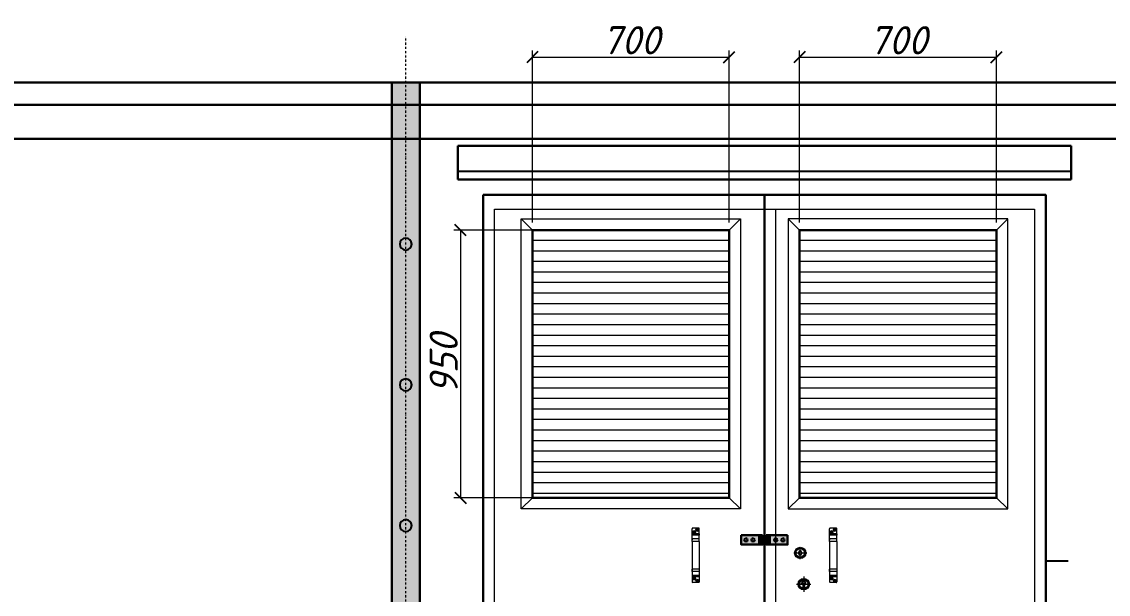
# Model space of a CAD drawing. Header units: millimetres. Extents: x 18305 to 53696, y 2146 to 15344.
# Drawn here: x 43244 to 47107, y 5763 to 7796 of the extents above; entities that cross this region are included whole.
import ezdxf

# ---------------------------------------------------------------- set-up
doc = ezdxf.new("R2010")
doc.units = ezdxf.units.MM
for name, pattern in [('5T5', [3.5, 2.5, -1]), ('DASHDOT2', [0.5, 0.25, -0.125, 0, -0.125]), ('Сплошная', [0])]:
    doc.linetypes.add(name, pattern=pattern)
doc.layers.add('НОЛЬ', color=7, linetype='Continuous')
doc.layers.add('Системный слой', color=7, linetype='Continuous')
doc.layers.add('СХЕМА', color=11, linetype='Continuous', lineweight=30)
doc.styles.add('ГОСТ-80', font='isocpeur.ttf', dxfattribs={"height": 80})
doc.styles.add('ИСО курсив', font='isocpeui.ttf')
doc.dimstyles.new('ГОСТ-80', dxfattribs={"dimtxt": 80, "dimasz": 40, "dimexe": 24, "dimexo": 1, "dimgap": 10, "dimtad": 1, "dimdec": 0, "dimtxsty": 'ГОСТ-80', "dimblk": 'OBLIQUE', "dimcen": 2.5, "dimclrd": 251, "dimclre": 251, "dimclrt": 251, "dimadec": 0, "dimazin": 0, "dimtfac": 1, "dimtdec": 0, "dimtmove": 0, "dimatfit": 3, "dimfxl": 250, "dimlwd": 9, "dimlwe": 9, "dimarcsym": 2})
pattern_1 = [(0, (-270499212.6469574, -182997587.5501015), (7.105427357601002e-15, 37.5), [])]

# ---------------------------------------------------------------- blocks, each defined once
blk = doc.blocks.new('_OBLIQUE')
at = {"color": 0, "linetype": 'ByBlock'}
blk.add_line((-0.5, -0.5), (0.5, 0.5), dxfattribs=at)
blk = doc.blocks.new('*D1846')
at = {"color": 251, "linetype": 'Сплошная', "lineweight": 9, "transparency": 16777216}
for p, q in [((40535.18128672571, 7581.199313535242), (50987.29707629005, 7581.199313535243)), ((40535.18128672571, 7381.199313535242), (50987.29707629005, 7381.199313535243))]:
    blk.add_line(p, q, dxfattribs=at)
at = {"color": 251, "linetype": 'Continuous', "lineweight": 9, "transparency": 16777216}
for p, q in [((50963.29707629005, 7581.199313535243), (50963.29707629005, 7381.199313535243)), ((50963.29707629005, 7381.199313535243), (50963.29707629005, 7108.775071111001))]:
    blk.add_line(p, q, dxfattribs=at)
at = {"layer": 'Defpoints', "color": 0, "transparency": 16777216}
for p in [(40534.18128672571, 7581.199313535242), (40534.18128672571, 7381.199313535242), (50963.29707629005, 7381.199313535243)]:
    blk.add_point(p, dxfattribs=at)
at = {"color": 251, "lineweight": 9, "transparency": 16777216, "xscale": 40, "yscale": 40, "zscale": 40}
for p, rotation in [((50963.29707629005, 7581.199313535243), 90), ((50963.29707629005, 7381.199313535243), 270)]:
    blk.add_blockref('_OBLIQUE', p, dxfattribs=dict(at, rotation=rotation))
at = {"color": 7, "lineweight": 40, "transparency": 16777216, "insert": (50903.29707629004, 7224.987192323107), "char_height": 100, "attachment_point": 5, "rotation": 90, "style": 'ИСО курсив'}
blk.add_mtext('200', dxfattribs=at)
blk = doc.blocks.new('*U149')
at = {"lineweight": 30, "true_color": 0xffffff}
h = blk.add_hatch(color=7, dxfattribs=at)
h.dxf.hatch_style = 1
h.paths.add_polyline_path([(0, 2949.919961399394), (100, 2949.919961399394), (100, -79.88387889450861), (-7.105427357601002e-15, -79.88387889450861)])
h = blk.add_hatch(color=7, dxfattribs=at)
h.dxf.hatch_style = 1
h.paths.add_polyline_path([(75, -79.88387889450861), (75, -1800.196159706087), (25, -1800.196159706087), (24.99999999999999, -79.88387889450861)])
at = {"color": 7, "lineweight": 30}
for points in [[(0, 2949.919961399394), (100, 2949.919961399394), (100, -79.88387889450861), (-7.105427357601002e-15, -79.88387889450861)], [(75, -79.88387889450861), (75, -1800.196159706087), (25, -1800.196159706087), (24.99999999999999, -79.88387889450861)]]:
    blk.add_lwpolyline(points, close=True, dxfattribs=at)
at = {"color": 7, "lineweight": 30, "true_color": 0xffffff}
blk.add_lwpolyline([(0, 0.116121105491402), (100, 0.116121105491402)], dxfattribs=at)
at = {"color": 7}
for centre in [(50, 2375.511968493462), (50, 1875.511968493462), (50, 1375.511968493462), (50, 875.5119684934616), (50, 375.5119684934616)]:
    blk.add_circle(centre, 21.15978148579597, dxfattribs=at)
blk = doc.blocks.new('петли для замка')
at = {"lineweight": 30, "true_color": 0xffffff}
h = blk.add_hatch(color=7, dxfattribs=at)
h.dxf.hatch_style = 1
h.paths.add_polyline_path([(240334.2372808506, -21290.39851185866), (240398.0201629575, -21290.39851185866), (240398.0201629575, -21324.05952922674), (240334.2372808506, -21324.05952922674)])
h = blk.add_hatch(color=7, dxfattribs=at)
h.dxf.hatch_style = 1
h.paths.add_polyline_path([(240410.2665360726, -21290.39851185866), (240398.0201629575, -21290.39851185866), (240398.0201629575, -21324.05952922674), (240410.2665360726, -21324.05952922674)])
h = blk.add_hatch(color=7, dxfattribs=at)
h.dxf.hatch_style = 1
h.paths.add_polyline_path([(240423.4119785794, -21290.39851185866), (240435.6583516945, -21290.39851185866), (240435.6583516945, -21324.05952922674), (240423.4119785794, -21324.05952922674)])
h = blk.add_hatch(color=7, dxfattribs=at)
h.dxf.hatch_style = 1
h.paths.add_polyline_path([(240499.4412338013, -21290.39851185866), (240435.6583516945, -21290.39851185866), (240435.6583516945, -21324.05952922674), (240499.4412338013, -21324.05952922674)])
at = {"color": 7, "lineweight": 30}
for points in [[(240334.2372808506, -21290.39851185866), (240398.0201629575, -21290.39851185866), (240398.0201629575, -21324.05952922674), (240334.2372808506, -21324.05952922674)], [(240410.2665360726, -21290.39851185866), (240398.0201629575, -21290.39851185866), (240398.0201629575, -21324.05952922674), (240410.2665360726, -21324.05952922674)], [(240423.4119785794, -21290.39851185866), (240435.6583516945, -21290.39851185866), (240435.6583516945, -21324.05952922674), (240423.4119785794, -21324.05952922674)], [(240499.4412338013, -21290.39851185866), (240435.6583516945, -21290.39851185866), (240435.6583516945, -21324.05952922674), (240499.4412338013, -21324.05952922674)]]:
    blk.add_lwpolyline(points, close=True, dxfattribs=at)
for centre in [(240351.1226202673, -21307.2290205427), (240376.6502128263, -21307.2290205427), (240457.0283018256, -21307.2290205427), (240482.5558943846, -21307.2290205427)]:
    blk.add_circle(centre, 5.785015042638406, dxfattribs=at)
blk = doc.blocks.new('*U150')
at = {"lineweight": 18}
h = blk.add_hatch(dxfattribs=at)
h.set_pattern_fill('ANSI31', scale=300, angle=315)
h.set_pattern_definition(pattern_1)
h.paths.add_polyline_path([(-825, 2475), (-125, 2475), (-125, 1524.666548788548), (-825, 1524.666548788548)])
h = blk.add_hatch(dxfattribs=at)
h.set_pattern_fill('ANSI31', scale=300, angle=315)
h.set_pattern_definition(pattern_1)
h.paths.add_polyline_path([(125, 1524.666548788548), (825, 1524.666548788548), (825, 2475), (125, 2475)])
h = blk.add_hatch(dxfattribs=at)
h.set_pattern_fill('ANSI31', scale=300, angle=315)
h.set_pattern_definition(pattern_1)
h.paths.add_polyline_path([(-825, 155), (-124.9999999999999, 155), (-124.9999999999999, 1105.333451211452), (-825, 1105.333451211452)])
h = blk.add_hatch(dxfattribs=at)
h.set_pattern_fill('ANSI31', scale=300, angle=315)
h.set_pattern_definition(pattern_1)
h.paths.add_polyline_path([(125, 1105.333451211452), (125, 155), (825, 155), (825, 1105.333451211452)])
at = {"lineweight": 30}
for p, q in [((-1090, 2655.000254303217), (-1090, 2775.000254303217)), ((-1090, 2775.000254303217), (1089.905037939548, 2775.000254303217)), ((1089.905037939548, 2655.000254303217), (1089.905037939548, 2775.000254303217)), ((-1090, 2655.000254303217), (1089.905037939548, 2655.000361144543))]:
    blk.add_line(p, q, dxfattribs=at)
blk.add_line((-1090, 2685.000254303217), (1089.905037939548, 2685.000254303217))
at = {"color": 0, "lineweight": 0}
for p, q in [((105.0787815451622, 1328.639821410179), (150.7901522517204, 1328.639821410179)), ((120.6385558247566, 1330.660023450851), (120.6385558247566, 1326.619619399309)), ((126.6991618871689, 1305.897432237864), (126.6991618871689, 1347.382210612297)), ((132.7597679495811, 1330.660023450851), (132.7597679495811, 1326.619619399309)), ((139.8304750323296, 1244.98837402463), (139.8304750323296, 1190.069046586752)), ((114.1620845198631, 1217.528710305691), (165.498865544796, 1217.528710305691)), ((129.7294649481773, 1221.569114357233), (148.6214914917946, 1221.569114357233)), ((136.8001719713211, 1215.180674642324), (136.8001719713211, 1203.387296169996)), ((142.8607780337334, 1215.180674642324), (142.8607780337334, 1203.387296169996))]:
    blk.add_line(p, q, dxfattribs=at)
at = {"color": 7, "lineweight": 30}
for points in [[(-1000, 2600), (1000, 2600), (1000, 0), (-1000, 0)], [(-825, 2475), (-125, 2475), (-125, 1524.666548788548), (-825, 1524.666548788548)], [(825, 2475), (125, 2475), (125, 1524.666548788548), (825, 1524.666548788548)], [(-825, 1105.333451211452), (-125, 1105.333451211452), (-125, 155), (-825, 155)], [(825, 1105.333451211452), (125, 1105.333451211452), (125, 155), (825, 155)]]:
    blk.add_lwpolyline(points, close=True, dxfattribs=at)
blk.add_lwpolyline([(0, 2600), (0, 0)], dxfattribs=at)
at = {"color": 7, "lineweight": 18}
for points in [[(-865, 2515), (-85, 2515), (-85, 1484.666548788548), (-865, 1484.666548788548)], [(865, 2515), (85, 2515), (85, 1484.666548788548), (865, 1484.666548788548)], [(-865, 1145.333451211452), (-85, 1145.333451211452), (-85, 115), (-865, 115)], [(865, 1145.333451211452), (85, 1145.333451211452), (85, 115), (865, 115)]]:
    blk.add_lwpolyline(points, close=True, dxfattribs=at)
for points in [[(-825, 2475), (-865, 2515)], [(-125, 2475), (-85, 2515)], [(125, 2475), (85, 2515)], [(825, 2475), (865, 2515)], [(-825, 1524.666548788548), (-865, 1484.666548788548)], [(-125, 1524.666548788548), (-85, 1484.666548788548)], [(125, 1524.666548788548), (85, 1484.666548788548)], [(825, 1524.666548788548), (865, 1484.666548788548)], [(-825, 1105.333451211452), (-865, 1145.333451211452)], [(-125, 1105.333451211452), (-85, 1145.333451211452)], [(125, 1105.333451211452), (85, 1145.333451211452)], [(825, 1105.333451211452), (865, 1145.333451211452)], [(-825, 155), (-865, 115)], [(-125, 155), (-85, 115)], [(125, 155), (85, 115)], [(825, 155), (865, 115)]]:
    blk.add_lwpolyline(points, dxfattribs=at)
at = {"color": 7, "true_color": 0xffffff}
blk.add_lwpolyline([(1000, 1300), (1079.534304560475, 1300)], dxfattribs=at)
at = {"color": 0, "lineweight": 0}
for centre, radius in [((127.4103154540062, 1328.639821410179), 20.2020202020202), ((127.4103154540062, 1328.639821410179), 18.58585858585858), ((112.2588003277779, 1328.639821410179), 2.525252525252526), ((127.4103154540062, 1328.639821410179), 15.15151515151515), ((142.5618306398392, 1328.639821410179), 2.525252525252526), ((139.8304750323296, 1217.528710305691), 20.2020202020202), ((139.8304750323296, 1217.528710305691), 18.58585858585858), ((124.6789599061012, 1217.528710305691), 2.525252525252526), ((139.8304750323296, 1217.528710305691), 15.15151515151515), ((154.9819901585579, 1217.528710305691), 2.525252525252526)]:
    blk.add_circle(centre, radius, dxfattribs=at)
for centre, radius, start, end in [((126.6991618871689, 1330.660023450851), 6.060606060606062, 0, 180), ((126.6991618871689, 1326.619619399309), 6.060606060606062, 180, 0), ((139.8304750323296, 1221.569114357233), 7.070707070708733, 295.3769318291784, 244.6230681708215), ((139.8304750323296, 1203.387296169996), 3.030303030303031, 180, 0)]:
    blk.add_arc(centre, radius, start, end, dxfattribs=at)
at = {"layer": 'Системный слой', "linetype": '5T5', "lineweight": 18}
blk.add_lwpolyline([(-960, 2550), (960, 2550), (960, 50), (-960, 50)], close=True, dxfattribs=at)
blk.add_lwpolyline([(40, 50), (40, 2550)], dxfattribs=at)
at = {"layer": 'СХЕМА', "color": 7, "linetype": 'ByBlock', "lineweight": 15}
for p, q in [((-257.0819164514542, 1396.949122220278), (-257.0819164514542, 1414.739720791578)), ((-257.0612741708755, 1414.739720791578), (-257.0819164514542, 1414.739720791578)), ((-257.0612741708755, 1396.949122220278), (-257.0819164514542, 1396.949122220278)), ((-257.0813716053963, 1395.5642144382), (-257.0819164514542, 1396.949122220278)), ((-257.079797744751, 1394.211389958858), (-257.0813716053963, 1395.5642144382)), ((-257.077194750309, 1392.921642392874), (-257.079797744751, 1394.211389958858)), ((-257.073562681675, 1391.72487577796), (-257.077194750309, 1392.921642392874)), ((-257.0690830945969, 1390.648814886808), (-257.073562681675, 1391.72487577796)), ((-257.0638771653175, 1389.71827891469), (-257.0690830945969, 1390.648814886808)), ((-257.0612741708755, 1396.949122220278), (-257.0612741708755, 1414.739720791578)), ((-231.6716010570526, 1396.949122220278), (-257.0612741708755, 1396.949122220278)), ((-257.0515281558037, 1388.375503152609), (-257.0443850755692, 1392.186027407646)), ((-256.853883087635, 1378.353899359703), (-257.0443850755692, 1392.186027407646)), ((-231.6547119617462, 1392.186027407646), (-257.0443850755692, 1392.186027407646)), ((-255.0507425665855, 1416.770894646645), (-255.0301003456116, 1416.770894646645)), ((-233.7027748823166, 1416.770894646645), (-255.0301003456116, 1416.770894646645)), ((-254.207376241684, 1403.263473540545), (-254.2112504243851, 1403.263473540545)), ((-254.2112504243851, 1401.841639727354), (-254.207376241684, 1401.841639727354)), ((-245.6927782893181, 1403.263473540545), (-254.207376241684, 1403.263473540545)), ((-254.207376241684, 1401.841639727354), (-245.6927782893181, 1401.841639727354)), ((-249.9501075148582, 1406.868785947561), (-249.953981757164, 1406.868785947561)), ((-249.953981757164, 1398.236206263304), (-249.9501075148582, 1398.236206263304)), ((-243.0359200835228, 1411.388290017843), (-243.0397942662239, 1411.388290017843)), ((-243.0397942662239, 1409.966456204653), (-243.0359200835228, 1409.966456204653)), ((-234.5213221311569, 1411.388290017843), (-243.0359200835228, 1411.388290017843)), ((-243.0359200835228, 1409.966456204653), (-234.5213221311569, 1409.966456204653)), ((-238.7786513566971, 1414.993602395058), (-238.7825255393982, 1414.993602395058)), ((-238.7825255393982, 1406.361022740602), (-238.7786513566971, 1406.361022740602)), ((-231.6716010570526, 1396.949122220278), (-231.6716010570526, 1414.739720791578)), ((-231.4642099738121, 1378.353899359703), (-231.6547119617462, 1392.186027407646)), ((231.6509588360786, 1396.949122220278), (231.6509588360786, 1414.739720791578)), ((231.6716010570526, 1414.739720791578), (231.6509588360786, 1414.739720791578)), ((231.6716010570526, 1396.949122220278), (231.6509588360786, 1396.949122220278)), ((231.6515036225319, 1395.5642144382), (231.6509588360786, 1396.949122220278)), ((231.6530775427818, 1394.211389958858), (231.6515036225319, 1395.5642144382)), ((231.6556805372238, 1392.921642392874), (231.6530775427818, 1394.211389958858)), ((231.6593126058578, 1391.72487577796), (231.6556805372238, 1392.921642392874)), ((231.6637921333313, 1390.648814886808), (231.6593126058578, 1391.72487577796)), ((231.6689981222153, 1389.71827891469), (231.6637921333313, 1390.648814886808)), ((231.6716010570526, 1396.949122220278), (231.6716010570526, 1414.739720791578)), ((257.0612741708755, 1396.949122220278), (231.6716010570526, 1396.949122220278)), ((231.6813471317291, 1388.375503152609), (231.6884902119637, 1392.186027407646)), ((231.8789921998978, 1378.353899359703), (231.6884902119637, 1392.186027407646)), ((257.0781633257866, 1392.186027407646), (231.6884902119637, 1392.186027407646)), ((233.6821326613426, 1416.770894646645), (233.7027749419212, 1416.770894646645)), ((255.0301003456116, 1416.770894646645), (233.7027749419212, 1416.770894646645)), ((234.5254989862442, 1403.263473540545), (234.5216248035431, 1403.263473540545)), ((234.5216248035431, 1401.841639727354), (234.5254989862442, 1401.841639727354)), ((243.0400969982147, 1403.263473540545), (234.5254989862442, 1403.263473540545)), ((234.5254989862442, 1401.841639727354), (243.0400969982147, 1401.841639727354)), ((238.7827677130699, 1406.868785947561), (238.7788935303688, 1406.868785947561)), ((238.7788935303688, 1398.236206263304), (238.7827677130699, 1398.236206263304)), ((245.69695520401, 1411.388290017843), (245.6930809617043, 1411.388290017843)), ((245.6930809617043, 1409.966456204653), (245.69695520401, 1409.966456204653)), ((254.2115531563759, 1411.388290017843), (245.69695520401, 1411.388290017843)), ((245.69695520401, 1409.966456204653), (254.2115531563759, 1409.966456204653)), ((249.9542238712311, 1414.993602395058), (249.95034968853, 1414.993602395058)), ((249.95034968853, 1406.361022740602), (249.9542238712311, 1406.361022740602)), ((257.0612741708755, 1396.949122220278), (257.0612741708755, 1414.739720791578)), ((257.2686653137207, 1378.353899359703), (257.0781633257866, 1392.186027407646)), ((-257.0579447746277, 1388.954575955868), (-257.0638771653175, 1389.71827891469)), ((-257.0515281558037, 1388.375503152609), (-257.0579447746277, 1388.954575955868)), ((-256.861086666584, 1374.543375104666), (-257.0515281558037, 1388.375503152609)), ((-256.853883087635, 1378.353899359703), (-256.861086666584, 1374.543375104666)), ((-231.4642099738121, 1378.353899359703), (-256.853883087635, 1378.353899359703)), ((-256.8474664092064, 1377.774826556444), (-256.853883087635, 1378.353899359703)), ((-256.8415340185165, 1377.011244654655), (-256.8474664092064, 1377.774826556444)), ((-256.8441975712776, 1369.780280292034), (-256.8441975712776, 1270.797571986914)), ((-256.8441975712776, 1369.780280292034), (-256.8234947323799, 1369.780280292034)), ((-256.8363280296326, 1376.080587595701), (-256.8415340185165, 1377.011244654655)), ((-256.8318485021591, 1375.004526734352), (-256.8363280296326, 1376.080587595701)), ((-256.8282769918442, 1373.807881206274), (-256.8318485021591, 1375.004526734352)), ((-256.8256134390831, 1372.518133610487), (-256.8282769918442, 1373.807881206274)), ((-256.8240395784378, 1371.16518804431), (-256.8256134390831, 1372.518133610487)), ((-256.8234947323799, 1369.780280292034), (-256.8240395784378, 1371.16518804431)), ((-256.8234947323799, 1369.780280292034), (-256.8234947323799, 1270.797571986914)), ((-231.433821618557, 1369.780280292034), (-256.8234947323799, 1369.780280292034)), ((-231.4577932953835, 1377.774826556444), (-231.4642099738121, 1378.353899359703)), ((-231.4518609046936, 1377.011244654655), (-231.4577932953835, 1377.774826556444)), ((-231.4466549158096, 1376.080587595701), (-231.4518609046936, 1377.011244654655)), ((-231.4421753883362, 1375.004526734352), (-231.4466549158096, 1376.080587595701)), ((-231.4386038780212, 1373.807881206274), (-231.4421753883362, 1375.004526734352)), ((-231.4359403252602, 1372.518133610487), (-231.4386038780212, 1373.807881206274)), ((-231.4343664646149, 1371.16518804431), (-231.4359403252602, 1372.518133610487)), ((-231.433821618557, 1369.780280292034), (-231.4343664646149, 1371.16518804431)), ((-231.433821618557, 1369.780280292034), (-231.433821618557, 1270.797571986914)), ((231.6749304533005, 1388.954575955868), (231.6689981222153, 1389.71827891469)), ((231.6813471317291, 1388.375503152609), (231.6749304533005, 1388.954575955868)), ((231.8717886209488, 1374.543375104666), (231.6813471317291, 1388.375503152609)), ((231.8789921998978, 1378.353899359703), (231.8717886209488, 1374.543375104666)), ((257.2686653137207, 1378.353899359703), (231.8789921998978, 1378.353899359703)), ((231.8854088783264, 1377.774826556444), (231.8789921998978, 1378.353899359703)), ((231.8913412094116, 1377.011244654655), (231.8854088783264, 1377.774826556444)), ((231.8886777162552, 1369.780280292034), (231.8886777162552, 1270.797571986914)), ((231.8886777162552, 1369.780280292034), (231.9093804955482, 1369.780280292034)), ((231.8965471982956, 1376.080587595701), (231.8913412094116, 1377.011244654655)), ((231.901026725769, 1375.004526734352), (231.8965471982956, 1376.080587595701)), ((231.9045982956886, 1373.807881206274), (231.901026725769, 1375.004526734352)), ((231.9072617888451, 1372.518133610487), (231.9045982956886, 1373.807881206274)), ((231.908835709095, 1371.16518804431), (231.9072617888451, 1372.518133610487)), ((231.9093804955482, 1369.780280292034), (231.908835709095, 1371.16518804431)), ((231.9093804955482, 1369.780280292034), (231.9093804955482, 1270.797571986914)), ((257.2990536093712, 1369.780280292034), (231.9093804955482, 1369.780280292034)), ((257.2750819921494, 1377.774826556444), (257.2686653137207, 1378.353899359703)), ((257.2810143232346, 1377.011244654655), (257.2750819921494, 1377.774826556444)), ((257.2862203121185, 1376.080587595701), (257.2810143232346, 1377.011244654655)), ((257.290699839592, 1375.004526734352), (257.2862203121185, 1376.080587595701)), ((257.2942714095116, 1373.807881206274), (257.290699839592, 1375.004526734352)), ((257.296934902668, 1372.518133610487), (257.2942714095116, 1373.807881206274)), ((257.2985088229179, 1371.16518804431), (257.296934902668, 1372.518133610487)), ((257.2990536093712, 1369.780280292034), (257.2985088229179, 1371.16518804431)), ((257.2990536093712, 1369.780280292034), (257.2990536093712, 1270.797571986914)), ((-257.0813716053963, 1245.013637810946), (-257.0819164514542, 1243.628730028868)), ((-257.0819164514542, 1243.628730028868), (-257.0819164514542, 1225.838131457567)), ((-257.0612741708755, 1243.628730028868), (-257.0819164514542, 1243.628730028868)), ((-257.079797744751, 1246.366583377123), (-257.0813716053963, 1245.013637810946)), ((-257.077194750309, 1247.656209886074), (-257.079797744751, 1246.366583377123)), ((-257.073562681675, 1248.852976500988), (-257.077194750309, 1247.656209886074)), ((-257.0690830945969, 1249.929037362337), (-257.073562681675, 1248.852976500988)), ((-257.0638771653175, 1250.859694421291), (-257.0690830945969, 1249.929037362337)), ((-257.0579447746277, 1251.62327632308), (-257.0638771653175, 1250.859694421291)), ((-257.0612741708755, 1243.628730028868), (-257.0612741708755, 1225.838131457567)), ((-231.6716010570526, 1243.628730028868), (-257.0612741708755, 1243.628730028868)), ((-257.0515281558037, 1252.202349126339), (-257.0579447746277, 1251.62327632308)), ((-256.861086666584, 1266.034477174282), (-257.0515281558037, 1252.202349126339)), ((-257.0515281558037, 1252.202349126339), (-257.0443850755692, 1248.391824841499)), ((-256.853883087635, 1262.223952889442), (-257.0443850755692, 1248.391824841499)), ((-231.6547119617462, 1248.391824841499), (-257.0443850755692, 1248.391824841499)), ((-256.853883087635, 1262.223952889442), (-256.861086666584, 1266.034477174282)), ((-256.8474664092064, 1262.803025692701), (-256.853883087635, 1262.223952889442)), ((-231.4642099738121, 1262.223952889442), (-256.853883087635, 1262.223952889442)), ((-256.8415340185165, 1263.56660759449), (-256.8474664092064, 1262.803025692701)), ((-256.8441975712776, 1270.797571986914), (-256.8234947323799, 1270.797571986914)), ((-256.8363280296326, 1264.497264653444), (-256.8415340185165, 1263.56660759449)), ((-256.8318485021591, 1265.573325514793), (-256.8363280296326, 1264.497264653444)), ((-256.8282769918442, 1266.770092129707), (-256.8318485021591, 1265.573325514793)), ((-256.8256134390831, 1268.059718638659), (-256.8282769918442, 1266.770092129707)), ((-256.8240395784378, 1269.412664204836), (-256.8256134390831, 1268.059718638659)), ((-256.8234947323799, 1270.797571986914), (-256.8240395784378, 1269.412664204836)), ((-231.433821618557, 1270.797571986914), (-256.8234947323799, 1270.797571986914)), ((-254.207376241684, 1238.736212521791), (-254.2112504243851, 1238.736212521791)), ((-254.2112504243851, 1237.314378708601), (-254.207376241684, 1237.314378708601)), ((-245.6927782893181, 1238.736212521791), (-254.207376241684, 1238.736212521791)), ((-254.207376241684, 1237.314378708601), (-245.6927782893181, 1237.314378708601)), ((-249.9501075148582, 1242.341645985842), (-249.953981757164, 1242.341645985842)), ((-231.6716010570526, 1243.628730028868), (-231.6716010570526, 1225.838131457567)), ((-231.4642099738121, 1262.223952889442), (-231.6547119617462, 1248.391824841499)), ((-231.4577932953835, 1262.803025692701), (-231.4642099738121, 1262.223952889442)), ((-231.4518609046936, 1263.56660759449), (-231.4577932953835, 1262.803025692701)), ((-231.4466549158096, 1264.497264653444), (-231.4518609046936, 1263.56660759449)), ((-231.4421753883362, 1265.573325514793), (-231.4466549158096, 1264.497264653444)), ((-231.4386038780212, 1266.770092129707), (-231.4421753883362, 1265.573325514793)), ((-231.4359403252602, 1268.059718638659), (-231.4386038780212, 1266.770092129707)), ((-231.4343664646149, 1269.412664204836), (-231.4359403252602, 1268.059718638659)), ((-231.433821618557, 1270.797571986914), (-231.4343664646149, 1269.412664204836)), ((231.6515036225319, 1245.013637810946), (231.6509588360786, 1243.628730028868)), ((231.6509588360786, 1243.628730028868), (231.6509588360786, 1225.838131457567)), ((231.6716010570526, 1243.628730028868), (231.6509588360786, 1243.628730028868)), ((231.6530775427818, 1246.366583377123), (231.6515036225319, 1245.013637810946)), ((231.6556805372238, 1247.656209886074), (231.6530775427818, 1246.366583377123)), ((231.6593126058578, 1248.852976500988), (231.6556805372238, 1247.656209886074)), ((231.6637921333313, 1249.929037362337), (231.6593126058578, 1248.852976500988)), ((231.6689981222153, 1250.859694421291), (231.6637921333313, 1249.929037362337)), ((231.6749304533005, 1251.62327632308), (231.6689981222153, 1250.859694421291)), ((231.6716010570526, 1243.628730028868), (231.6716010570526, 1225.838131457567)), ((257.0612741708755, 1243.628730028868), (231.6716010570526, 1243.628730028868)), ((231.6813471317291, 1252.202349126339), (231.6749304533005, 1251.62327632308)), ((231.8717886209488, 1266.034477174282), (231.6813471317291, 1252.202349126339)), ((231.6813471317291, 1252.202349126339), (231.6884902119637, 1248.391824841499)), ((231.8789921998978, 1262.223952889442), (231.6884902119637, 1248.391824841499)), ((257.0781633257866, 1248.391824841499), (231.6884902119637, 1248.391824841499)), ((231.8789921998978, 1262.223952889442), (231.8717886209488, 1266.034477174282)), ((231.8854088783264, 1262.803025692701), (231.8789921998978, 1262.223952889442)), ((257.2686653137207, 1262.223952889442), (231.8789921998978, 1262.223952889442)), ((231.8913412094116, 1263.56660759449), (231.8854088783264, 1262.803025692701)), ((231.8886777162552, 1270.797571986914), (231.9093804955482, 1270.797571986914)), ((231.8965471982956, 1264.497264653444), (231.8913412094116, 1263.56660759449)), ((231.901026725769, 1265.573325514793), (231.8965471982956, 1264.497264653444)), ((231.9045982956886, 1266.770092129707), (231.901026725769, 1265.573325514793)), ((231.9072617888451, 1268.059718638659), (231.9045982956886, 1266.770092129707)), ((231.908835709095, 1269.412664204836), (231.9072617888451, 1268.059718638659)), ((231.9093804955482, 1270.797571986914), (231.908835709095, 1269.412664204836)), ((257.2990536093712, 1270.797571986914), (231.9093804955482, 1270.797571986914)), ((234.5254989862442, 1238.736212521791), (234.5216248035431, 1238.736212521791)), ((234.5216248035431, 1237.314378708601), (234.5254989862442, 1237.314378708601)), ((243.0400969982147, 1238.736212521791), (234.5254989862442, 1238.736212521791)), ((234.5254989862442, 1237.314378708601), (243.0400969982147, 1237.314378708601)), ((238.7827677130699, 1242.341645985842), (238.7788935303688, 1242.341645985842)), ((257.0612741708755, 1243.628730028868), (257.0612741708755, 1225.838131457567)), ((257.2686653137207, 1262.223952889442), (257.0781633257866, 1248.391824841499)), ((257.2750819921494, 1262.803025692701), (257.2686653137207, 1262.223952889442)), ((257.2810143232346, 1263.56660759449), (257.2750819921494, 1262.803025692701)), ((257.2862203121185, 1264.497264653444), (257.2810143232346, 1263.56660759449)), ((257.290699839592, 1265.573325514793), (257.2862203121185, 1264.497264653444)), ((257.2942714095116, 1266.770092129707), (257.290699839592, 1265.573325514793)), ((257.296934902668, 1268.059718638659), (257.2942714095116, 1266.770092129707)), ((257.2985088229179, 1269.412664204836), (257.296934902668, 1268.059718638659)), ((257.2990536093712, 1270.797571986914), (257.2985088229179, 1269.412664204836)), ((-257.0819164514542, 1225.838131457567), (-257.0612741708755, 1225.838131457567)), ((-255.0301003456116, 1223.806957602501), (-255.0507425665855, 1223.806957602501)), ((-233.7027748823166, 1223.806957602501), (-255.0301003456116, 1223.806957602501)), ((-249.953981757164, 1233.709066331387), (-249.9501075148582, 1233.709066331387)), ((-243.0359200835228, 1230.611517131329), (-243.0397942662239, 1230.611517131329)), ((-243.0397942662239, 1229.189562261105), (-243.0359200835228, 1229.189562261105)), ((-234.5213221311569, 1230.611517131329), (-243.0359200835228, 1230.611517131329)), ((-243.0359200835228, 1229.189562261105), (-234.5213221311569, 1229.189562261105)), ((-238.7786513566971, 1234.216829508543), (-238.7825255393982, 1234.216829508543)), ((-238.7825255393982, 1225.584249854088), (-238.7786513566971, 1225.584249854088)), ((231.6509588360786, 1225.838131457567), (231.6716010570526, 1225.838131457567)), ((233.7027749419212, 1223.806957602501), (233.6821326613426, 1223.806957602501)), ((255.0301003456116, 1223.806957602501), (233.7027749419212, 1223.806957602501)), ((238.7788935303688, 1233.709066331387), (238.7827677130699, 1233.709066331387)), ((245.69695520401, 1230.611517131329), (245.6930809617043, 1230.611517131329)), ((245.6930809617043, 1229.189562261105), (245.69695520401, 1229.189562261105)), ((254.2115531563759, 1230.611517131329), (245.69695520401, 1230.611517131329)), ((245.69695520401, 1229.189562261105), (254.2115531563759, 1229.189562261105)), ((249.9542238712311, 1234.216829508543), (249.95034968853, 1234.216829508543)), ((249.95034968853, 1225.584249854088), (249.9542238712311, 1225.584249854088))]:
    blk.add_line(p, q, dxfattribs=at)
for centre, radius in [((-249.9521933197975, 1402.552661925554), 4.671775873365014), ((-238.7807371020317, 1410.677478402853), 4.671775873365014), ((238.7806819677353, 1402.552661925554), 4.671775873365014), ((249.9521381258965, 1410.677478402853), 4.671775873365014), ((-249.9521533250809, 1238.025196075439), 4.671735929936405), ((238.7807219028473, 1238.025196075439), 4.671735929936405), ((-238.7806971669197, 1229.900379598141), 4.671735934548898), ((249.9521780610085, 1229.900379598141), 4.671735934548898)]:
    blk.add_circle(centre, radius, dxfattribs=at)
for centre, radius, start, end in [((-255.0507897138596, 1414.739767968655), 2.031126695936691, 89.99866811311175, 180.0013301793401), ((218.3704040050507, 1396.253344237804), 475.4321872981524, 179.9161491525545, 180.4901710911974), ((-255.0301222801208, 1414.73974275589), 2.031151882916126, 89.9993818678801, 180.0006198396671), ((-249.9541791081429, 1402.552802920341), 4.31598301682396, 89.9973806224524, 170.5225054888527), ((-249.9537837505341, 1402.552632242441), 4.316425974453485, 189.4808462970978, 269.9973703771686), ((-249.9500772953033, 1402.552579551935), 4.316244303513699, 9.47992160807043, 170.5200783919296), ((-249.9500772953033, 1402.552428662777), 4.316226999205117, 189.4785472078465, 350.5214527921535), ((-249.9543315768242, 1402.552556633949), 3.861172934153725, 169.3902041112553, 190.6097958887447), ((-249.9582325220108, 1402.552556633949), 3.861172934153839, 349.3902041112552, 10.60979588874475), ((-238.782722890377, 1410.67761939764), 4.31598301682396, 89.9973806224524, 170.5225054888527), ((-238.7823556661606, 1410.677415549755), 4.316392797456716, 189.4804723793408, 269.9977460375733), ((-238.7786210775375, 1410.677396029234), 4.316244303513699, 9.47992160807043, 170.5200783919296), ((-238.7786210775375, 1410.677245110273), 4.316226999205117, 189.4785472078465, 350.5214527921535), ((-238.782584130764, 1410.677373111248), 3.861459241323333, 169.3909998355326, 190.6090001644674), ((-238.787067592144, 1410.677373111248), 3.861459241323333, 349.3909998355318, 10.60900016446741), ((-233.7026932835579, 1414.739802390337), 2.031092250300643, 359.9976982262507, 90.00230177375092), ((243.7600771188736, 1396.253344237804), 475.4321872981524, 179.9161491525545, 180.4901710911974), ((233.6820855140686, 1414.739767968655), 2.031126695936691, 89.99866811311175, 180.0013301793401), ((707.1032792329788, 1396.253344237804), 475.4321872981524, 179.9161491525545, 180.4901710911974), ((233.7027529478073, 1414.73974275589), 2.031151882916126, 89.9993818678801, 180.0006198396671), ((238.77869617939, 1402.552802920341), 4.31598301682396, 89.9973806224524, 170.5225054888527), ((238.7790915369987, 1402.552632242441), 4.316425974453485, 189.4808462970978, 269.9973703771686), ((238.7827979922295, 1402.552579551935), 4.316244303513699, 9.47992160807043, 170.5200783919296), ((238.7827979922295, 1402.552428662777), 4.316226999205117, 189.4785472078465, 350.5214527921535), ((238.778543651104, 1402.552556633949), 3.861172934153725, 169.3902041112553, 190.6097958887447), ((238.774642765522, 1402.552556633949), 3.861172934153839, 349.3902041112552, 10.60979588874475), ((249.9501523375511, 1410.67761939764), 4.31598301682396, 89.9973806224524, 170.5225054888527), ((249.9505195617676, 1410.677415549755), 4.316392797456716, 189.4804723793408, 269.9977460375733), ((249.9542541503906, 1410.677396029234), 4.316244303513699, 9.47992160807043, 170.5200783919296), ((249.9542541503906, 1410.677245110273), 4.316226999205117, 189.4785472078465, 350.5214527921535), ((249.9502910971642, 1410.677373111248), 3.861459241323333, 169.3909998355326, 190.6090001644674), ((249.9458076357841, 1410.677373111248), 3.861459241323333, 349.3909998355318, 10.60900016446741), ((255.0301819443703, 1414.739802390337), 2.031092250300643, 359.9976982262507, 90.00230177375092), ((732.4929523468018, 1396.253344237804), 475.4321872981524, 179.9161491525545, 180.4901710911974), ((-726.0627961754799, 1370.498088777065), 469.2191476924392, 359.912349853815, 0.4939705371651543), ((-237.3299209475517, 1370.498088777065), 469.2191476924392, 359.912349853815, 0.4939705371651543), ((218.3544803857803, 1244.324564486742), 475.4162637715447, 179.5098203713782, 180.0838593851724), ((-726.0627961754799, 1270.079763501883), 469.2191476924392, 359.5060294628348, 0.08765014618496), ((-249.9539209008217, 1238.025381982327), 4.316264012195548, 90.00080596232208, 170.520975008355), ((-249.9538373947144, 1238.025452792645), 4.31638647772554, 189.4820303699868, 269.9980841319374), ((-249.9500772953033, 1238.025423616171), 4.316226999205156, 9.478547207846525, 170.5214527921535), ((-249.9500772953033, 1238.025321155787), 4.316252280529749, 189.4805571564026, 350.5194428435966), ((-249.9540402889252, 1238.025295615196), 3.861459241323333, 169.3909998355326, 190.6090001644674), ((-249.9585238099098, 1238.025295615196), 3.861459241323333, 349.3909998355318, 10.60900016446741), ((243.7441534996033, 1244.324564486742), 475.4162637715447, 179.5098203713782, 180.0838593851724), ((707.0873556137085, 1244.324564486742), 475.4162637715447, 179.5098203713782, 180.0838593851724), ((-237.3299209475517, 1270.079763501883), 469.2191476924392, 359.5060294628348, 0.08765014618496), ((238.7789543867111, 1238.025381982327), 4.316264012195548, 90.00080596232208, 170.520975008355), ((238.7790378332138, 1238.025452792645), 4.31638647772554, 189.4820303699868, 269.9980841319374), ((238.7827979922295, 1238.025423616171), 4.316226999205156, 9.478547207846525, 170.5214527921535), ((238.7827979922295, 1238.025321155787), 4.316252280529749, 189.4805571564026, 350.5194428435966), ((238.778834939003, 1238.025295615196), 3.861459241323333, 169.3909998355326, 190.6090001644674), ((238.774351477623, 1238.025295615196), 3.861459241323333, 349.3909998355318, 10.60900016446741), ((732.4770287275314, 1244.324564486742), 475.4162637715447, 179.5098203713782, 180.0838593851724), ((-255.0507393479347, 1225.838134676218), 2.031177067272553, 180.0000905000065, 269.9999077924462), ((-255.030071914196, 1225.83815985918), 2.031202254876515, 180.0008008396802, 269.9991974527725), ((-238.7824404835701, 1229.900513023138), 4.316316505428047, 90.00113039630772, 170.518755643495), ((-238.7824093103409, 1229.900603145361), 4.316353299391988, 189.4816581364511, 269.9984563772474), ((-238.7786210775375, 1229.900574713945), 4.316252280529786, 9.480557156403464, 170.5194428435966), ((-238.7786210775375, 1229.900504678488), 4.316252280529749, 189.4805571564026, 350.5194428435966), ((-238.7817867994308, 1229.900539696217), 3.862254116797609, 169.3922935961559, 190.607706403844), ((-238.7878649830818, 1229.900539696217), 3.862254116797496, 349.3922935961559, 10.60770640384408), ((-233.7027437090874, 1225.838100224733), 2.031142620782314, 269.999118905597, 0.0008810944029663721), ((233.6821358799934, 1225.838134676218), 2.031177067272553, 180.0000905000065, 269.9999077924462), ((233.7028033137321, 1225.83815985918), 2.031202254876515, 180.0008008396802, 269.9991974527725), ((249.9504347443581, 1229.900513023138), 4.316316505428047, 90.00113039630772, 170.518755643495), ((249.9504659175873, 1229.900603145361), 4.316353299391988, 189.4816581364511, 269.9984563772474), ((249.9542541503906, 1229.900574713945), 4.316252280529786, 9.480557156403464, 170.5194428435966), ((249.9542541503906, 1229.900504678488), 4.316252280529749, 189.4805571564026, 350.5194428435966), ((249.951088488102, 1229.900539696217), 3.862254116797609, 169.3922935961559, 190.607706403844), ((249.9450102448463, 1229.900539696217), 3.862254116797496, 349.3922935961559, 10.60770640384408), ((255.0301315784454, 1225.838100224733), 2.031142620782314, 269.999118905597, 0.0008810944029663721)]:
    blk.add_arc(centre, radius, start, end, dxfattribs=at)
at = {"color": 7, "lineweight": 30}
blk.add_blockref('петли для замка', (-240416.8392572999, 22682.24056696892), dxfattribs=at)
blk = doc.blocks.new('*D1885')
at = {"color": 251, "linetype": 'Сплошная', "lineweight": 9, "transparency": 16777216}
for p, q in [((45058.18128672503, 7056.179199723327), (44780.02744288502, 7056.179199723327)), ((45058.18128672503, 6105.845748511494), (44780.02744288502, 6105.845748511494))]:
    blk.add_line(p, q, dxfattribs=at)
at = {"color": 251, "linetype": 'Continuous', "lineweight": 9, "transparency": 16777216}
blk.add_line((44804.02744288502, 7056.179199723327), (44804.02744288502, 6105.845748511494), dxfattribs=at)
at = {"layer": 'Defpoints', "color": 0, "transparency": 16777216}
for p in [(45059.18128672503, 7056.179199723327), (44804.02744288502, 6105.845748511494), (45059.18128672503, 6105.845748511494)]:
    blk.add_point(p, dxfattribs=at)
at = {"color": 251, "lineweight": 9, "transparency": 16777216, "xscale": 40, "yscale": 40, "zscale": 40}
for p, rotation in [((44804.02744288502, 7056.179199723327), 90), ((44804.02744288502, 6105.845748511494), 270)]:
    blk.add_blockref('_OBLIQUE', p, dxfattribs=dict(at, rotation=rotation))
at = {"color": 7, "lineweight": 40, "transparency": 16777216, "insert": (44744.02744288501, 6581.012474117396), "char_height": 100, "attachment_point": 5, "rotation": 90, "style": 'ИСО курсив'}
blk.add_mtext('950', dxfattribs=at)
blk = doc.blocks.new('*D1887')
at = {"color": 251, "linetype": 'Сплошная', "lineweight": 9, "transparency": 16777216}
for p, q in [((46009.18128672501, 7082.957197569631), (46009.18128672501, 7694.229320904473)), ((46709.18128589101, 7082.957197569369), (46709.18128589101, 7694.229320904473))]:
    blk.add_line(p, q, dxfattribs=at)
at = {"color": 251, "linetype": 'Continuous', "lineweight": 9, "transparency": 16777216}
blk.add_line((46009.18128672501, 7670.229320904473), (46709.18128589101, 7670.229320904473), dxfattribs=at)
at = {"layer": 'Defpoints', "color": 0, "transparency": 16777216}
for p in [(46709.18128589101, 7670.229320904473), (46009.18128672501, 7081.957197569631), (46709.18128589101, 7081.957197569369)]:
    blk.add_point(p, dxfattribs=at)
at = {"color": 251, "lineweight": 9, "transparency": 16777216, "xscale": 40, "yscale": 40, "zscale": 40, "rotation": 180}
blk.add_blockref('_OBLIQUE', (46009.18128672501, 7670.229320904473), dxfattribs=at)
at = {"color": 251, "lineweight": 9, "transparency": 16777216, "xscale": 40, "yscale": 40, "zscale": 40}
blk.add_blockref('_OBLIQUE', (46709.18128589101, 7670.229320904473), dxfattribs=at)
at = {"color": 7, "lineweight": 40, "transparency": 16777216, "insert": (46359.18128630801, 7730.873260298412), "char_height": 100, "attachment_point": 5, "style": 'ИСО курсив'}
blk.add_mtext('700', dxfattribs=at)
blk = doc.blocks.new('*D1888')
at = {"color": 251, "linetype": 'Сплошная', "lineweight": 9, "transparency": 16777216}
for p, q in [((45059.18128672501, 7082.957197569631), (45059.18128672501, 7694.229320904473)), ((45759.18128589101, 7082.957197569369), (45759.18128589101, 7694.229320904473))]:
    blk.add_line(p, q, dxfattribs=at)
at = {"color": 251, "linetype": 'Continuous', "lineweight": 9, "transparency": 16777216}
blk.add_line((45059.18128672501, 7670.229320904473), (45759.18128589101, 7670.229320904473), dxfattribs=at)
at = {"layer": 'Defpoints', "color": 0, "transparency": 16777216}
for p in [(45759.18128589101, 7670.229320904473), (45059.18128672501, 7081.957197569631), (45759.18128589101, 7081.957197569369)]:
    blk.add_point(p, dxfattribs=at)
at = {"color": 251, "lineweight": 9, "transparency": 16777216, "xscale": 40, "yscale": 40, "zscale": 40, "rotation": 180}
blk.add_blockref('_OBLIQUE', (45059.18128672501, 7670.229320904473), dxfattribs=at)
at = {"color": 251, "lineweight": 9, "transparency": 16777216, "xscale": 40, "yscale": 40, "zscale": 40}
blk.add_blockref('_OBLIQUE', (45759.18128589101, 7670.229320904473), dxfattribs=at)
at = {"color": 7, "lineweight": 40, "transparency": 16777216, "insert": (45409.18128630801, 7730.873260298412), "char_height": 100, "attachment_point": 5, "style": 'ИСО курсив'}
blk.add_mtext('700', dxfattribs=at)

msp = doc.modelspace()

# ---------------------------------------------------------------- linework, layer by layer
at = {"color": 7, "lineweight": 30}
for p, q in [((50684.1812867257, 7581.199313535239), (40534.1812867257, 7581.199313535239)), ((50684.1812867257, 7501.199313535239), (40534.1812867257, 7501.199313535239)), ((50684.1812867257, 7381.199313535239), (40534.1812867257, 7381.199313535239))]:
    msp.add_line(p, q, dxfattribs=at)
at = {"layer": 'НОЛЬ', "color": 44, "linetype": 'DASHDOT2', "lineweight": 20, "ltscale": 30}
msp.add_line((44609.18128672572, 2399.680853497935), (44609.18128672538, 7745.784897925711), dxfattribs=at)

# ---------------------------------------------------------------- block references
at = {"color": 7, "xscale": -1}
msp.add_blockref('*U149', (44659.18128672571, 4631.27935213584), dxfattribs=at)
at = {"color": 46, "lineweight": 30}
msp.add_blockref('*U150', (45884.18128672556, 4581.179199722596), dxfattribs=at)

# ---------------------------------------------------------------- dimensions: what is measured, and where the dimension line sits
at = {"color": 7, "lineweight": 40}
for base, p1, p2, picture, middle in [((45759.18128589101, 7670.229320904473), (45059.18128672501, 7081.957197569631), (45759.18128589101, 7081.957197569369), '*D1888', (45409.18128630801, 7730.873260298412)), ((46709.18128589101, 7670.229320904473), (46009.18128672501, 7081.957197569631), (46709.18128589101, 7081.957197569369), '*D1887', (46359.18128630801, 7730.873260298412))]:
    dim = msp.add_linear_dim(base=base, p1=p1, p2=p2, dimstyle='ГОСТ-80', override={"dimtxt": 100, "dimtxsty": 'ИСО курсив', "dimclrt": 7}, dxfattribs=at)
    dim.commit()
    dim.dimension.update_dxf_attribs({"geometry": picture, "text_midpoint": middle})
dim = msp.add_aligned_dim(p1=(40534.1812867257, 7581.199313535239), p2=(40534.1812867257, 7381.199313535239), distance=10429.115789564348, dimstyle='ГОСТ-80', override={"dimtxt": 100, "dimtxsty": 'ИСО курсив', "dimclrt": 7}, dxfattribs=at)
dim.commit()
dim.dimension.update_dxf_attribs({"geometry": '*D1846', "text_midpoint": (50903.29707629004, 7224.987192323107)})
dim = msp.add_linear_dim(base=(44804.02744288502, 6105.845748511494), p1=(45059.18128672501, 7056.179199723323), p2=(45059.18128672501, 6105.845748511492), angle=90, dimstyle='ГОСТ-80', override={"dimtxt": 100, "dimtxsty": 'ИСО курсив', "dimclrt": 7}, dxfattribs=at)
dim.commit()
dim.dimension.update_dxf_attribs({"geometry": '*D1885', "text_midpoint": (44744.02744288501, 6581.012474117396)})

doc.saveas('drawing.dxf')
